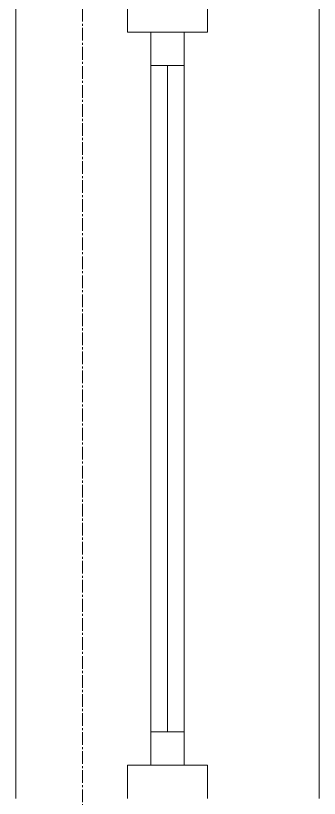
# Model space of a CAD drawing. Header units: millimetres. Extents: x -231292 to 573618, y -153144 to 564035.
# Drawn here: x 28883 to 29338, y -96445 to -95270 of the extents above; entities that cross this region are included whole.
import ezdxf

# ---------------------------------------------------------------- set-up
doc = ezdxf.new("R2010")
doc.units = ezdxf.units.MM
doc.linetypes.add('CENTER2', pattern=[28.575, 19.05, -3.175, 3.175, -3.175])
doc.layers.get('0').update_dxf_attribs({"color": 250})
for name, color, linetype, lineweight in [('A-Wall_Материал_Газоблок_Контур', 250, 'Continuous', 0), ('АР_Окна', 250, 'Continuous', 5), ('РД_Оси_100', 250, 'Continuous', 0)]:
    doc.layers.add(name, color=color, linetype=linetype, lineweight=lineweight)

# ---------------------------------------------------------------- blocks, each defined once
blk = doc.blocks.new('оси_рен')
at = {"layer": 'РД_Оси_100', "color": 251, "linetype": 'CENTER2', "true_color": 0x636466}
blk.add_line((1215752.916, 135558.25), (1215752.916, 223268.25), dxfattribs=at)

msp = doc.modelspace()

# ---------------------------------------------------------------- linework, layer by layer
at = {"layer": 'A-Wall_Материал_Газоблок_Контур', "color": 18, "linetype": 'Continuous', "lineweight": 0, "true_color": 0x000000}
for p, q in [((28883.458, -95245.283), (28883.458, -96445.283)), ((29338.458, -96445.283), (29338.458, -95245.283))]:
    msp.add_line(p, q, dxfattribs=at)
at = {"layer": 'АР_Окна', "color": 18, "linetype": 'Continuous', "lineweight": 5, "true_color": 0x000000}
for p, q in [((28883.458, -95245.283), (28883.458, -96445.283)), ((29050.958, -95245.283), (29050.958, -95295.283)), ((29170.958, -95295.283), (29170.958, -95245.283)), ((29338.458, -95245.283), (29338.458, -96445.283)), ((29050.958, -95295.283), (29170.958, -95295.283)), ((29085.958, -95295.283), (29135.958, -95295.283)), ((29085.958, -96395.283), (29085.958, -95295.283)), ((29135.958, -95295.283), (29135.958, -96395.283)), ((29085.958, -95345.283), (29135.958, -95345.283)), ((29110.958, -95345.283), (29110.958, -96345.283)), ((29085.958, -96345.283), (29135.958, -96345.283)), ((29050.958, -96445.283), (29050.958, -96395.283)), ((29050.958, -96395.283), (29170.958, -96395.283)), ((29135.958, -96395.283), (29085.958, -96395.283)), ((29170.958, -96395.283), (29170.958, -96445.283))]:
    msp.add_line(p, q, dxfattribs=at)

# ---------------------------------------------------------------- block references
at = {"rotation": 359.999868838025}
msp.add_blockref('оси_рен', (-1186769.82, -284755.728), dxfattribs=at)

doc.saveas('drawing.dxf')
